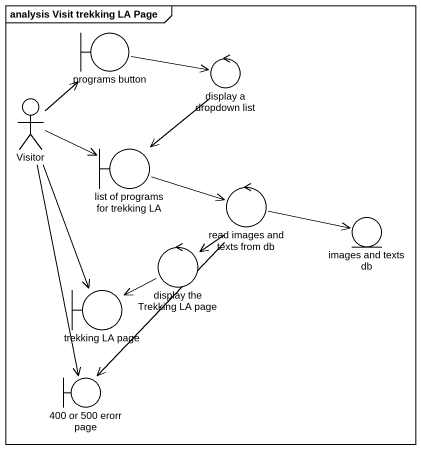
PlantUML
@startuml
mainframe analysis Visit trekking LA Page
boundary "programs button" as programs_button
control "display a dropdown list" as display_a_dropdown_list
actor Visitor
boundary "list of programs for trekking LA" as list_of_programs_for
control "read images and texts from db" as read_images_and_texts_from
control "display the Trekking LA page" as display_the_Trekking_LA_page
entity "images and texts db" as images_and_texts_db
boundary "trekking LA page" as trekking_LA_page
boundary "400 or 500 erorr page" as b400_or_500_erorr_page
programs_button -right-> display_a_dropdown_list
display_a_dropdown_list --> list_of_programs_for
Visitor -up-> programs_button
Visitor -right-> list_of_programs_for
Visitor --> trekking_LA_page
Visitor --> b400_or_500_erorr_page
list_of_programs_for -right-> read_images_and_texts_from
read_images_and_texts_from --> display_the_Trekking_LA_page
read_images_and_texts_from -right-> images_and_texts_db
read_images_and_texts_from --> b400_or_500_erorr_page
display_the_Trekking_LA_page -left-> trekking_LA_page
@enduml
